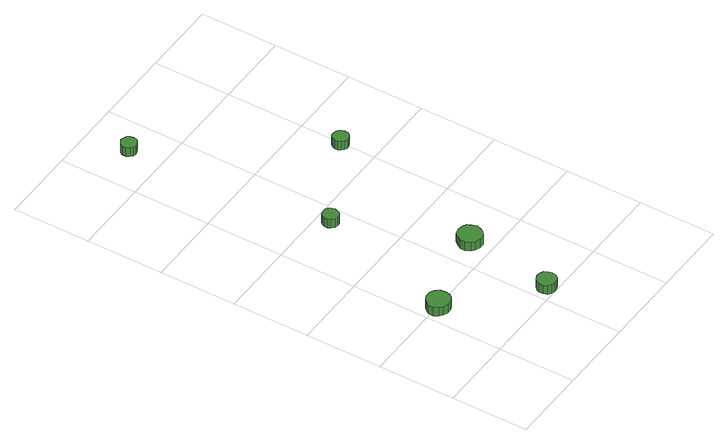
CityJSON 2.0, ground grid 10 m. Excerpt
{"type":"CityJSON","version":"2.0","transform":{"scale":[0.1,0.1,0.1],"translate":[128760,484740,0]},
"CityObjects":{
"tree1":{"type":"SolitaryVegetationObject","attributes":{"function":"something"},"geometry":[{"type":"MultiSurface","lod":"1","boundaries":[[[0,1,2,3,4,5,6,7,8,9,10,11,12,13,14]],[[15,16,17,18,19,20,21,22,23,24,25,26,27,28,29]],[[0,29,28,1]],[[1,28,27,2]],[[2,27,26,3]],[[3,26,25,4]],[[4,25,24,5]],[[5,24,23,6]],[[6,23,22,7]],[[7,22,21,8]],[[8,21,20,9]],[[9,20,19,10]],[[10,19,18,11]],[[11,18,17,12]],[[12,17,16,13]],[[13,16,15,14]],[[14,15,29,0]]]}]},
"tree2":{"type":"SolitaryVegetationObject","attributes":{"function":"something"},"geometry":[{"type":"MultiSurface","lod":"1","boundaries":[[[30,31,32,33,34,35,36,37,38,39,40,41,42,43,44]],[[45,46,47,48,49,50,51,52,53,54,55,56,57,58,59]],[[30,59,58,31]],[[31,58,57,32]],[[32,57,56,33]],[[33,56,55,34]],[[34,55,54,35]],[[35,54,53,36]],[[36,53,52,37]],[[37,52,51,38]],[[38,51,50,39]],[[39,50,49,40]],[[40,49,48,41]],[[41,48,47,42]],[[42,47,46,43]],[[43,46,45,44]],[[44,45,59,30]]]}]},
"tree3":{"type":"SolitaryVegetationObject","attributes":{"function":"something"},"geometry":[{"type":"MultiSurface","lod":"1","boundaries":[[[60,61,62,63,64,65,66,67,68,69,70,71,72,73,74]],[[75,76,77,78,79,80,81,82,83,84,85,86,87,88,89]],[[60,89,88,61]],[[61,88,87,62]],[[62,87,86,63]],[[63,86,85,64]],[[64,85,84,65]],[[65,84,83,66]],[[66,83,82,67]],[[67,82,81,68]],[[68,81,80,69]],[[69,80,79,70]],[[70,79,78,71]],[[71,78,77,72]],[[72,77,76,73]],[[73,76,75,74]],[[74,75,89,60]]]}]},
"tree4":{"type":"SolitaryVegetationObject","attributes":{"function":"something"},"geometry":[{"type":"MultiSurface","lod":"1","boundaries":[[[90,91,92,93,94,95,96,97,98,99,100,101,102,103,104]],[[105,106,107,108,109,110,111,112,113,114,115,116,117,118,119]],[[90,119,118,91]],[[91,118,117,92]],[[92,117,116,93]],[[93,116,115,94]],[[94,115,114,95]],[[95,114,113,96]],[[96,113,112,97]],[[97,112,111,98]],[[98,111,110,99]],[[99,110,109,100]],[[100,109,108,101]],[[101,108,107,102]],[[102,107,106,103]],[[103,106,105,104]],[[104,105,119,90]]]}]},
"tree5":{"type":"SolitaryVegetationObject","attributes":{"function":"something"},"geometry":[{"type":"MultiSurface","lod":"1","boundaries":[[[120,121,122,123,124,125,126,127,128,129,130,131,132,133,134]],[[135,136,137,138,139,140,141,142,143,144,145,146,147,148,149]],[[120,149,148,121]],[[121,148,147,122]],[[122,147,146,123]],[[123,146,145,124]],[[124,145,144,125]],[[125,144,143,126]],[[126,143,142,127]],[[127,142,141,128]],[[128,141,140,129]],[[129,140,139,130]],[[130,139,138,131]],[[131,138,137,132]],[[132,137,136,133]],[[133,136,135,134]],[[134,135,149,120]]]}]},
"tree6":{"type":"SolitaryVegetationObject","attributes":{"function":"something"},"geometry":[{"type":"MultiSurface","lod":"1","boundaries":[[[150,151,152,153,154,155,156,157,158,159,160,161,162,163,164]],[[165,166,167,168,169,170,171,172,173,174,175,176,177,178,179]],[[150,179,178,151]],[[151,178,177,152]],[[152,177,176,153]],[[153,176,175,154]],[[154,175,174,155]],[[155,174,173,156]],[[156,173,172,157]],[[157,172,171,158]],[[158,171,170,159]],[[159,170,169,160]],[[160,169,168,161]],[[161,168,167,162]],[[162,167,166,163]],[[163,166,165,164]],[[164,165,179,150]]]}]}
},
"vertices":[
[37,99,18],[36,105,18],[32,110,18],[27,113,18],[20,113,18],[14,111,18],[10,107,18],[7,102,18],[7,95,18],[10,90,18],[14,86,18],[20,84,18],[27,84,18],[32,87,18],[36,92,18],[36,92,5],[32,87,5],[27,84,5],[20,84,5],[14,86,5],[10,90,5],[7,95,5],[7,102,5],[10,107,5],[14,111,5],[20,113,5],[27,113,5],[32,110,5],[36,105,5],[37,99,5],
[131,12,18],[130,17,18],[127,22,18],[123,24,18],[118,25,18],[113,23,18],[109,20,18],[107,15,18],[107,10,18],[109,5,18],[113,2,18],[118,0,18],[123,1,18],[127,3,18],[130,7,18],[130,7,5],[127,3,5],[123,1,5],[118,0,5],[113,2,5],[109,5,5],[107,10,5],[107,15,5],[109,20,5],[113,23,5],[118,25,5],[123,24,5],[127,22,5],[130,17,5],[131,12,5],
[88,282,18],[87,286,18],[85,290,18],[81,292,18],[77,292,18],[73,291,18],[70,288,18],[68,284,18],[68,280,18],[70,276,18],[73,273,18],[77,272,18],[81,272,18],[85,274,18],[87,278,18],[87,278,5],[85,274,5],[81,272,5],[77,272,5],[73,273,5],[70,276,5],[68,280,5],[68,284,5],[70,288,5],[73,291,5],[77,292,5],[81,292,5],[85,290,5],[87,286,5],[88,282,5],
[153,129,17],[151,135,17],[148,141,17],[142,144,17],[136,145,17],[129,143,17],[125,138,17],[122,132,17],[122,126,17],[125,120,17],[129,116,17],[136,114,17],[142,114,17],[148,118,17],[151,123,17],[151,123,4],[148,118,4],[142,114,4],[136,114,4],[129,116,4],[125,120,4],[122,126,4],[122,132,4],[125,138,4],[129,143,4],[136,145,4],[142,144,4],[148,141,4],[151,135,4],[153,129,4],
[65,543,19],[64,548,19],[62,551,19],[58,553,19],[54,554,19],[50,552,19],[47,550,19],[45,546,19],[45,541,19],[47,537,19],[50,534,19],[54,533,19],[58,534,19],[62,536,19],[64,539,19],[64,539,6],[62,536,6],[58,534,6],[54,533,6],[50,534,6],[47,537,6],[45,541,6],[45,546,6],[47,550,6],[50,552,6],[54,554,6],[58,553,6],[62,551,6],[64,548,6],[65,543,6],
[207,345,18],[206,349,18],[204,352,18],[200,354,18],[196,355,18],[192,354,18],[189,351,18],[187,347,18],[187,342,18],[189,339,18],[192,336,18],[196,334,18],[200,335,18],[204,337,18],[206,340,18],[206,340,5],[204,337,5],[200,335,5],[196,334,5],[192,336,5],[189,339,5],[187,342,5],[187,347,5],[189,351,5],[192,354,5],[196,355,5],[200,354,5],[204,352,5],[206,349,5],[207,345,5]
]}
